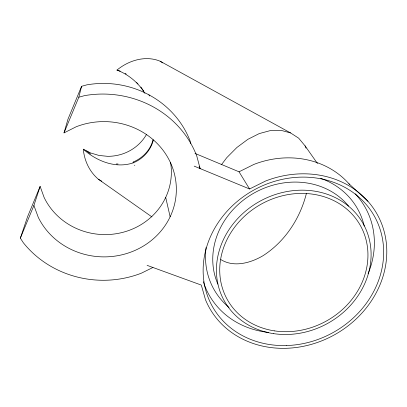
<?xml version="1.0" encoding="UTF-8"?>
<svg xmlns="http://www.w3.org/2000/svg" width="407" height="407" viewBox="0 0 407 407"><rect width="100%" height="100%" fill="white"/><g stroke="black" fill="none" stroke-linecap="round" stroke-linejoin="round"><path stroke-width="0.61" d="M170.579 162.444A66.626 62.856 2.7 0 1 123.865 232.056A66.626 62.856 2.7 0 1 44.144 197.522L40.125 186.411L33.898 205.479L38.304 217.409A72.334 67.638 0.9 0 0 133.425 251.094A72.334 67.638 0.9 0 0 170.467 162.658A72.334 67.638 0.9 0 0 76.292 126.714L64.016 132.891L78.816 97.222L81.588 86.304L86.874 84.844A91.672 86.508 3 0 1 190.145 141.076L190.802 143.513M64.016 132.891L67.959 119.21L81.588 86.304M306.446 193.259C300.208 218.401 284.986 241.651 263.008 255.713C250.631 263.019 233.893 267.714 220.813 259.564M153.001 139.85C150.539 149.934 142.735 157.957 133.343 161.991L133.323 161.976M153.353 139.937C150.895 150.208 143.137 158.771 133.43 162.775C115.781 168.885 96.561 161.147 83.293 149.196C84.32 160.694 89.581 171.922 98.535 179.355L151.913 216.9M152.915 267.47L141.346 273.194A99.537 93.111 1.1 0 1 23.27 242.664L20.35 238.136L27.559 216.748L40.125 186.411M132.997 162.897L133.328 162.027L133.43 162.775M20.35 238.136L33.898 205.479M221.489 164.652L226.714 157.723L236.899 147.476L247.888 139.311L259.228 133.593L270.431 130.566L281.028 130.347L290.578 132.931L298.692 138.187L305.052 145.854L317.47 163.502M144.917 93.31C138.431 82.804 128.541 74.445 116.967 70.08C128.709 60.358 145.548 55.159 160.165 61.223L290.578 132.931M194.999 153.393L239.031 171.805L253.943 164.392A88.991 79.431 -29.1 0 1 349.761 184.697M194.175 166.122L249.557 188.975L265.715 180.957A96.047 84.458 -28.7 0 1 382.148 225.112A96.047 84.458 -28.7 0 1 323.906 339.962A96.047 84.458 -28.7 0 1 205.484 299.725L201.307 285.078L147.095 265.354M78.816 97.222L84.58 95.625A99.537 93.111 1.1 0 1 196.795 156.105L200.127 168.574L199.145 166.305M134.417 165.303L134.824 165.196M116.331 163.96L118.035 163.996M116.967 70.08L120.197 71.144M83.293 149.196L90.654 152.981L98.982 155.449L107.585 156.324A45.085 43.641 15.8 0 0 146.535 134.407M98.535 179.355L101.796 181.196M160.165 61.223L162.744 62.876M125.173 73.352L126.185 74.074M86.706 150.951L90.537 154.004M348.926 183.745L367.964 201.328M136.691 82.626L137.973 83.939M140.888 87.078L143.763 91.234M239.031 171.805L249.557 188.975M148.901 94.76L149.486 96.001M305.052 145.854L306.079 148.148M165.7 197.431L170.141 216.778M320.691 178.307A82.331 73.031 -28.9 0 1 364.245 226.073M229.024 307.458A82.331 73.031 -28.9 0 1 206.069 247.548M217.857 284.106A76.694 67.893 -28.8 0 1 252.162 194.119A76.694 67.893 -28.8 0 1 348.606 206.125M355.24 193.808A89.499 79.258 -28.9 0 1 368.081 273.738M268.467 332.417A89.499 79.258 -28.9 0 1 203.322 281.685M286.64 345.543A92.725 81.527 -28.7 0 0 374.725 216.809A92.725 81.527 -28.7 0 0 218.824 221.683A92.725 81.527 -28.7 0 0 286.64 345.543M273.504 333.623A79.451 69.841 -28.7 0 0 368.528 236.426A79.451 69.841 -28.7 0 0 239.245 216.951A79.451 69.841 -28.7 0 0 273.504 333.623M274.552 330.886A76.14 66.921 -28.7 0 0 365.455 237.622A76.14 66.921 -28.7 0 0 241.509 219.164A76.14 66.921 -28.7 0 0 274.552 330.886"/></g></svg>
